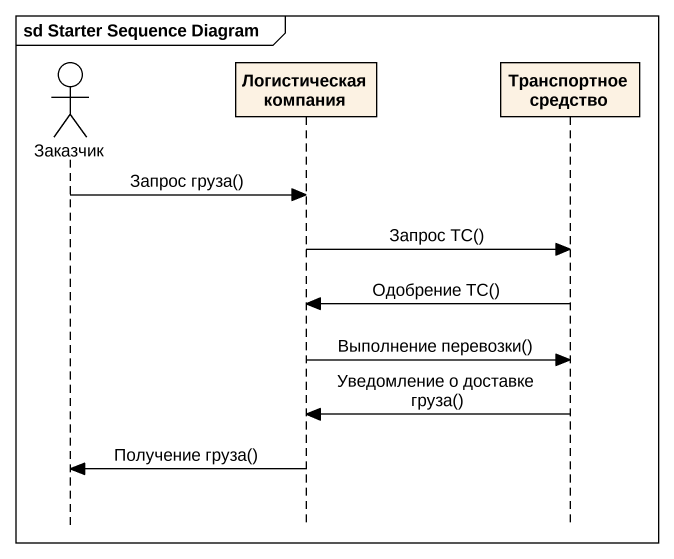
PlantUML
@startuml
mainframe sd Starter Sequence Diagram
hide footbox
actor Заказчик
participant "Логистическая компания" as Логистическая_компания
participant "Транспортное средство" as Транспортное_средство

Заказчик -> Логистическая_компания : Запрос груза()
Логистическая_компания -> Транспортное_средство : Запрос ТС()
Транспортное_средство -> Логистическая_компания : Одобрение ТС()
Логистическая_компания -> Транспортное_средство : Выполнение перевозки()
Транспортное_средство -> Логистическая_компания : Уведомление о доставке груза()
Логистическая_компания -> Заказчик : Получение груза()
@enduml
